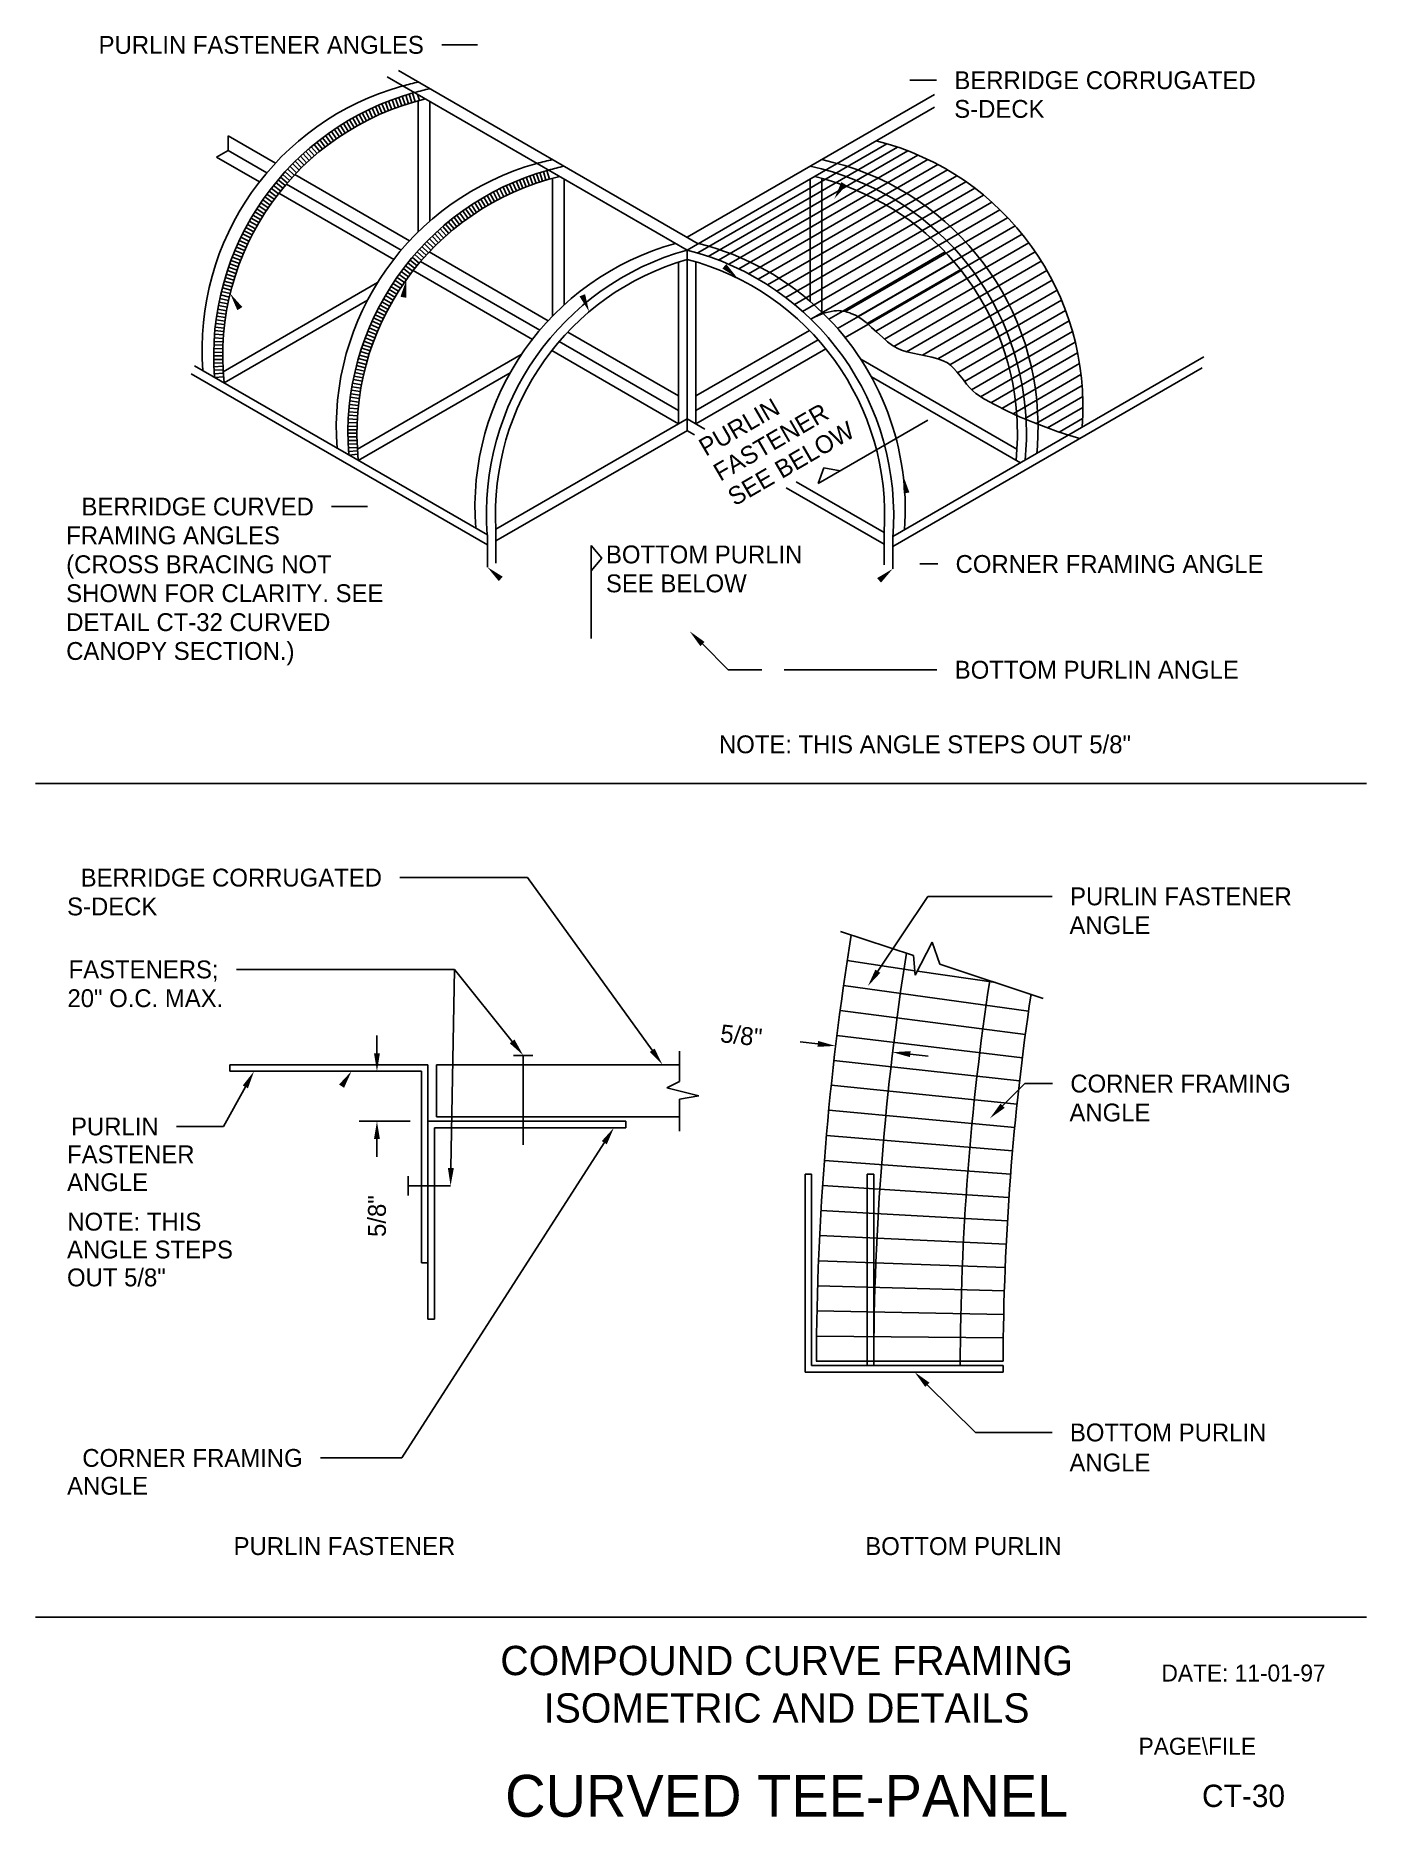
# Model space of a CAD drawing. Extents: x 1 to 15.9, y 0.5 to 20.5.
import ezdxf
from ezdxf.enums import TextEntityAlignment as Align

# ---------------------------------------------------------------- set-up
doc = ezdxf.new("R2010")
doc.units = 0
doc.header["$LTSCALE"] = 0.2
doc.linetypes.add('HIDDENX2', pattern=[0])
for name, color, linetype in [('BORDER', 7, 'CONTINUOUS'), ('CMP-FLSH', 7, 'CONTINUOUS'), ('DIM-TXT', 7, 'CONTINUOUS'), ('STRCTR', 7, 'CONTINUOUS')]:
    doc.layers.add(name, color=color, linetype=linetype)

msp = doc.modelspace()

# ---------------------------------------------------------------- linework, layer by layer
at = {"layer": 'BORDER', "color": 0, "linetype": 'CONTINUOUS'}
for p, q in [((0.982, 12.084), (15.88, 12.084)), ((15.88, 2.75), (0.982, 2.75))]:
    msp.add_line(p, q, dxfattribs=at)
at = {"layer": 'CMP-FLSH', "color": 0, "linetype": 'CONTINUOUS'}
for p, q in [((5.044, 19.657), (5.01, 19.752)), ((5.081, 19.67), (5.048, 19.765)), ((5.118, 19.682), (5.087, 19.778)), ((5.155, 19.694), (5.125, 19.79)), ((5.192, 19.706), (5.164, 19.802)), ((5.202, 19.813), (5.23, 19.717)), ((5.258, 19.797), (5.278, 19.73)), ((4.616, 19.466), (4.568, 19.554)), ((4.651, 19.484), (4.603, 19.573)), ((4.685, 19.502), (4.639, 19.592)), ((4.72, 19.52), (4.675, 19.61)), ((4.755, 19.537), (4.712, 19.628)), ((4.791, 19.554), (4.748, 19.645)), ((4.826, 19.57), (4.785, 19.662)), ((4.862, 19.586), (4.822, 19.678)), ((4.898, 19.601), (4.859, 19.694)), ((4.934, 19.616), (4.897, 19.709)), ((4.97, 19.63), (4.934, 19.724)), ((5.007, 19.644), (4.972, 19.738)), ((4.318, 19.279), (4.26, 19.361)), ((4.35, 19.301), (4.293, 19.384)), ((4.383, 19.324), (4.326, 19.407)), ((4.415, 19.345), (4.36, 19.429)), ((4.448, 19.366), (4.394, 19.451)), ((4.481, 19.387), (4.428, 19.473)), ((4.514, 19.407), (4.463, 19.494)), ((4.548, 19.427), (4.497, 19.514)), ((4.582, 19.447), (4.533, 19.534)), ((4.074, 19.084), (4.007, 19.16)), ((4.103, 19.11), (4.037, 19.186)), ((4.133, 19.135), (4.068, 19.213)), ((4.163, 19.16), (4.099, 19.238)), ((4.193, 19.185), (4.131, 19.264)), ((4.224, 19.209), (4.163, 19.289)), ((4.255, 19.233), (4.195, 19.313)), ((4.287, 19.256), (4.227, 19.337)), ((3.877, 18.894), (3.804, 18.963)), ((3.904, 18.922), (3.832, 18.992)), ((3.932, 18.95), (3.86, 19.021)), ((3.959, 18.978), (3.889, 19.049)), ((3.987, 19.005), (3.918, 19.078)), ((4.016, 19.032), (3.947, 19.105)), ((4.045, 19.058), (3.977, 19.133)), ((3.724, 18.717), (3.645, 18.78)), ((3.749, 18.747), (3.671, 18.811)), ((3.774, 18.777), (3.697, 18.842)), ((3.799, 18.807), (3.723, 18.873)), ((3.825, 18.836), (3.75, 18.903)), ((3.851, 18.865), (3.777, 18.933)), ((6.258, 18.669), (6.215, 18.76)), ((6.294, 18.686), (6.251, 18.777)), ((6.329, 18.702), (6.288, 18.794)), ((6.365, 18.718), (6.325, 18.81)), ((6.401, 18.733), (6.362, 18.826)), ((6.437, 18.748), (6.4, 18.841)), ((6.474, 18.762), (6.437, 18.856)), ((6.51, 18.776), (6.475, 18.87)), ((6.547, 18.789), (6.513, 18.884)), ((6.584, 18.802), (6.551, 18.897)), ((6.621, 18.815), (6.59, 18.91)), ((6.658, 18.826), (6.628, 18.923)), ((6.695, 18.838), (6.667, 18.934)), ((6.706, 18.946), (6.734, 18.849)), ((3.585, 18.528), (3.502, 18.584)), ((3.607, 18.56), (3.524, 18.618)), ((3.63, 18.592), (3.548, 18.651)), ((3.653, 18.624), (3.572, 18.683)), ((3.676, 18.655), (3.596, 18.716)), ((3.7, 18.686), (3.62, 18.748)), ((5.918, 18.477), (5.863, 18.561)), ((5.951, 18.498), (5.897, 18.583)), ((5.984, 18.519), (5.931, 18.605)), ((6.018, 18.54), (5.966, 18.626)), ((6.051, 18.559), (6.001, 18.646)), ((6.085, 18.579), (6.036, 18.666)), ((6.119, 18.598), (6.071, 18.686)), ((6.154, 18.616), (6.107, 18.705)), ((6.188, 18.634), (6.142, 18.724)), ((6.223, 18.652), (6.179, 18.742)), ((3.461, 18.329), (3.374, 18.378)), ((3.481, 18.363), (3.394, 18.413)), ((3.501, 18.396), (3.414, 18.448)), ((3.521, 18.43), (3.436, 18.483)), ((3.542, 18.463), (3.457, 18.517)), ((3.563, 18.495), (3.479, 18.551)), ((5.666, 18.293), (5.602, 18.371)), ((5.697, 18.317), (5.634, 18.396)), ((5.727, 18.341), (5.666, 18.421)), ((5.758, 18.365), (5.698, 18.445)), ((5.79, 18.388), (5.73, 18.469)), ((5.821, 18.411), (5.763, 18.493)), ((5.853, 18.434), (5.796, 18.516)), ((5.886, 18.456), (5.829, 18.539)), ((3.354, 18.12), (3.262, 18.163)), ((3.37, 18.156), (3.28, 18.2)), ((3.388, 18.191), (3.298, 18.236)), ((3.405, 18.226), (3.316, 18.272)), ((3.424, 18.26), (3.335, 18.308)), ((3.442, 18.295), (3.354, 18.343)), ((5.435, 18.082), (5.363, 18.153)), ((5.463, 18.11), (5.392, 18.182)), ((5.491, 18.137), (5.421, 18.21)), ((5.519, 18.164), (5.45, 18.238)), ((5.548, 18.191), (5.48, 18.265)), ((5.577, 18.217), (5.51, 18.292)), ((5.606, 18.242), (5.541, 18.319)), ((5.636, 18.268), (5.571, 18.345)), ((3.277, 17.941), (3.183, 17.977)), ((3.291, 17.977), (3.198, 18.015)), ((3.306, 18.013), (3.213, 18.052)), ((3.322, 18.049), (3.229, 18.089)), ((3.337, 18.085), (3.246, 18.126)), ((5.277, 17.909), (5.2, 17.974)), ((5.302, 17.939), (5.226, 18.005)), ((5.328, 17.968), (5.253, 18.035)), ((5.354, 17.997), (5.28, 18.065)), ((5.381, 18.026), (5.307, 18.095)), ((5.408, 18.054), (5.335, 18.124)), ((3.212, 17.756), (3.116, 17.787)), ((3.224, 17.794), (3.129, 17.825)), ((3.237, 17.831), (3.141, 17.863)), ((3.25, 17.868), (3.155, 17.902)), ((3.263, 17.904), (3.169, 17.939)), ((5.133, 17.724), (5.051, 17.783)), ((5.156, 17.756), (5.075, 17.816)), ((5.179, 17.787), (5.099, 17.848)), ((5.203, 17.818), (5.123, 17.88)), ((5.227, 17.849), (5.148, 17.912)), ((5.252, 17.879), (5.174, 17.943)), ((3.16, 17.568), (3.062, 17.592)), ((3.169, 17.606), (3.072, 17.631)), ((3.179, 17.644), (3.082, 17.67)), ((3.19, 17.682), (3.093, 17.709)), ((3.201, 17.719), (3.104, 17.748)), ((5.004, 17.528), (4.918, 17.58)), ((5.024, 17.562), (4.939, 17.615)), ((5.045, 17.595), (4.96, 17.649)), ((5.066, 17.628), (4.982, 17.683)), ((5.088, 17.66), (5.005, 17.717)), ((5.11, 17.692), (5.028, 17.75)), ((3.113, 17.338), (3.014, 17.354)), ((3.12, 17.377), (3.021, 17.394)), ((3.127, 17.415), (3.028, 17.434)), ((3.134, 17.454), (3.036, 17.474)), ((3.142, 17.492), (3.044, 17.513)), ((3.151, 17.53), (3.053, 17.553)), ((4.891, 17.323), (4.801, 17.368)), ((4.909, 17.358), (4.819, 17.404)), ((4.927, 17.392), (4.838, 17.44)), ((4.945, 17.427), (4.857, 17.475)), ((4.964, 17.461), (4.877, 17.511)), ((4.984, 17.495), (4.897, 17.546)), ((3.092, 17.183), (2.992, 17.194)), ((3.097, 17.222), (2.997, 17.234)), ((3.102, 17.261), (3.002, 17.274)), ((3.107, 17.3), (3.008, 17.314)), ((4.809, 17.145), (4.717, 17.184)), ((4.825, 17.181), (4.732, 17.222)), ((4.841, 17.217), (4.749, 17.258)), ((4.857, 17.253), (4.766, 17.295)), ((4.874, 17.288), (4.783, 17.332)), ((3.078, 16.989), (2.977, 16.993)), ((3.08, 17.028), (2.979, 17.033)), ((3.082, 17.067), (2.982, 17.073)), ((3.085, 17.106), (2.985, 17.114)), ((3.089, 17.145), (2.988, 17.154)), ((4.727, 16.926), (4.632, 16.957)), ((4.74, 16.963), (4.645, 16.996)), ((4.753, 17), (4.658, 17.034)), ((4.766, 17.036), (4.672, 17.072)), ((4.78, 17.073), (4.686, 17.109)), ((4.794, 17.109), (4.701, 17.147)), ((3.076, 16.91), (2.975, 16.912)), ((3.076, 16.871), (2.975, 16.872)), ((3.076, 16.832), (2.975, 16.831)), ((3.077, 16.95), (2.976, 16.952)), ((3.077, 16.793), (2.976, 16.791)), ((4.672, 16.738), (4.575, 16.763)), ((4.682, 16.776), (4.585, 16.802)), ((4.693, 16.814), (4.596, 16.841)), ((4.704, 16.851), (4.607, 16.88)), ((4.715, 16.889), (4.619, 16.919)), ((3.078, 16.754), (2.977, 16.75)), ((3.079, 16.715), (2.979, 16.71)), ((3.082, 16.676), (2.981, 16.67)), ((3.085, 16.637), (2.984, 16.629)), ((4.63, 16.548), (4.531, 16.566)), ((4.637, 16.586), (4.539, 16.606)), ((4.645, 16.624), (4.547, 16.645)), ((4.654, 16.662), (4.556, 16.685)), ((4.663, 16.7), (4.565, 16.724)), ((4.6, 16.354), (4.5, 16.367)), ((4.605, 16.393), (4.505, 16.407)), ((4.61, 16.432), (4.511, 16.447)), ((4.616, 16.471), (4.517, 16.487)), ((4.623, 16.509), (4.524, 16.526)), ((4.583, 16.16), (4.483, 16.165)), ((4.585, 16.199), (4.485, 16.206)), ((4.588, 16.238), (4.488, 16.246)), ((4.592, 16.277), (4.492, 16.286)), ((4.596, 16.316), (4.496, 16.326)), ((4.579, 16.043), (4.478, 16.044)), ((4.579, 16.004), (4.478, 16.004)), ((4.579, 15.964), (4.478, 15.963)), ((4.58, 16.082), (4.479, 16.085)), ((4.581, 16.121), (4.481, 16.125)), ((4.58, 15.925), (4.479, 15.923)), ((4.581, 15.886), (4.48, 15.882)), ((4.583, 15.847), (4.482, 15.842)), ((4.585, 15.808), (4.484, 15.802)), ((4.588, 15.769), (4.487, 15.761)), ((6.549, 9.04), (6.333, 9.04)), ((6.441, 9.04), (6.441, 8.037)), ((5.152, 7.687), (5.152, 7.471)), ((5.152, 7.579), (5.627, 7.579))]:
    msp.add_line(p, q, dxfattribs=at)
at = {"layer": 'DIM-TXT', "color": 0, "linetype": 'CONTINUOUS'}
for p, q in [((9.744, 15.441), (10.972, 16.151)), ((9.744, 15.441), (9.805, 15.619)), ((9.99, 15.584), (9.805, 15.619)), ((7.202, 13.708), (7.202, 14.749)), ((7.202, 14.749), (7.322, 14.608)), ((7.202, 14.466), (7.322, 14.608))]:
    msp.add_line(p, q, dxfattribs=at)
at = {"layer": 'DIM-TXT', "color": 0, "linetype": 'CONTINUOUS', "extrusion": (0, 0, -1)}
msp.add_solid([(-4.379, 8.714), (-4.518, 8.862), (-4.435, 8.677)], dxfattribs=at)
at = {"layer": 'STRCTR', "color": 0, "linetype": 'CONTINUOUS'}
for p, q in [((5.928, 20.353), (5.528, 20.353)), ((8.276, 18.055), (4.916, 19.995)), ((8.4, 18.127), (5.043, 20.065)), ((10.768, 19.957), (11.068, 19.957)), ((11.046, 19.799), (8.276, 18.199)), ((5.266, 19.724), (5.266, 18.26)), ((5.396, 19.718), (5.396, 18.38)), ((8.276, 18.055), (11.046, 19.655)), ((3.007, 19.097), (3.137, 19.171)), ((3.137, 19.334), (3.666, 19.028)), ((3.137, 19.171), (3.137, 19.334)), ((3.137, 19.171), (3.571, 18.921)), ((10.512, 19.245), (8.394, 18.023)), ((10.63, 19.208), (8.512, 17.985)), ((10.746, 19.166), (8.628, 17.943)), ((3.007, 19.097), (3.488, 18.819)), ((10.86, 19.119), (8.742, 17.897)), ((10.972, 19.068), (8.854, 17.845)), ((11.082, 19.012), (8.964, 17.79)), ((11.19, 18.952), (9.072, 17.729)), ((5.074, 18.053), (3.789, 18.795)), ((5.169, 18.16), (3.885, 18.902)), ((6.77, 18.856), (6.77, 17.316)), ((6.899, 18.85), (6.899, 17.441)), ((11.295, 18.888), (9.177, 17.665)), ((11.397, 18.819), (9.279, 17.597)), ((4.991, 17.951), (3.705, 18.693)), ((11.497, 18.747), (9.379, 17.524)), ((11.594, 18.67), (9.476, 17.447)), ((11.687, 18.59), (9.569, 17.367)), ((11.777, 18.506), (9.66, 17.283)), ((11.864, 18.418), (10.044, 17.367)), ((11.947, 18.327), (10.193, 17.314)), ((12.026, 18.232), (10.293, 17.232)), ((5.388, 18.034), (6.72, 17.265)), ((8.276, 16.035), (8.276, 18.055)), ((12.102, 18.135), (10.389, 17.146)), ((12.173, 18.034), (10.484, 17.059)), ((5.209, 17.826), (6.543, 17.055)), ((5.292, 17.927), (6.625, 17.157)), ((8.18, 16.11), (8.18, 17.921)), ((8.372, 16.11), (8.372, 17.921)), ((12.241, 17.931), (10.588, 16.977)), ((12.304, 17.825), (10.732, 16.918)), ((4.811, 17.692), (3.083, 16.694)), ((12.363, 17.717), (10.909, 16.878)), ((12.417, 17.606), (11.084, 16.836)), ((3.091, 16.568), (4.699, 17.496)), ((9.994, 17.358), (9.863, 17.283)), ((12.467, 17.494), (11.217, 16.772)), ((12.513, 17.379), (11.303, 16.681)), ((9.644, 17.156), (8.372, 16.422)), ((10.194, 17.311), (9.96, 17.176)), ((10.3, 17.223), (10.045, 17.076)), ((12.554, 17.263), (11.38, 16.585)), ((6.843, 17.031), (8.18, 16.26)), ((6.939, 17.138), (8.18, 16.422)), ((9.742, 17.051), (8.372, 16.26)), ((12.59, 17.145), (11.458, 16.492)), ((12.621, 17.025), (11.56, 16.413)), ((6.039, 14.866), (2.761, 16.758)), ((6.419, 16.885), (4.584, 15.825)), ((6.76, 16.93), (8.18, 16.11)), ((9.827, 16.95), (8.372, 16.11)), ((10.219, 16.835), (11.968, 15.825)), ((10.578, 14.848), (14.061, 16.859)), ((12.647, 16.905), (11.677, 16.345)), ((12.669, 16.784), (11.799, 16.282)), ((6.039, 14.756), (2.724, 16.67)), ((4.594, 15.7), (6.294, 16.682)), ((10.339, 16.635), (12.006, 15.672)), ((10.577, 14.738), (14.041, 16.737)), ((12.685, 16.661), (11.925, 16.222)), ((12.697, 16.539), (12.052, 16.166)), ((12.704, 16.416), (12.182, 16.114)), ((8.276, 16.166), (6.135, 14.93)), ((8.276, 16.166), (8.472, 16.052)), ((12.706, 16.292), (12.31, 16.064)), ((12.702, 16.169), (12.439, 16.017)), ((6.135, 14.799), (8.278, 16.036)), ((8.358, 15.987), (8.274, 16.036)), ((9.384, 15.395), (10.481, 14.762)), ((9.498, 15.46), (10.481, 14.893)), ((4.696, 15.184), (4.296, 15.184)), ((6.039, 14.866), (6.039, 14.506)), ((6.135, 14.93), (6.135, 14.551)), ((10.481, 14.893), (10.481, 14.533)), ((10.577, 14.833), (10.577, 14.487)), ((10.881, 14.541), (11.081, 14.541)), ((8.446, 13.646), (8.735, 13.357)), ((8.735, 13.357), (9.113, 13.357)), ((9.363, 13.357), (11.072, 13.357)), ((6.49, 11.03), (5.059, 11.03)), ((7.884, 9.097), (6.49, 11.03)), ((10.411, 9.981), (10.971, 10.82)), ((10.971, 10.82), (12.363, 10.82)), ((10.811, 10.156), (9.994, 10.425)), ((10.83, 9.937), (11.018, 10.307)), ((11.018, 10.307), (11.104, 10.06)), ((5.672, 10.002), (3.23, 10.002)), ((5.631, 7.779), (5.672, 10.002)), ((6.317, 9.196), (5.672, 10.002)), ((10.825, 9.988), (10.068, 10.1)), ((10.811, 10.156), (10.83, 9.937)), ((10.854, 9.983), (11.73, 9.854)), ((11.104, 10.06), (12.263, 9.678)), ((10.027, 9.821), (12.098, 9.534)), ((9.988, 9.543), (12.062, 9.274)), ((4.803, 9.062), (4.803, 9.262)), ((9.739, 9.168), (9.54, 9.19)), ((9.953, 9.264), (12.029, 9.014)), ((8.191, 9.085), (8.191, 8.748)), ((9.919, 8.984), (11.998, 8.754)), ((10.774, 9.053), (10.973, 9.031)), ((3.157, 8.934), (5.374, 8.934)), ((3.157, 8.934), (3.157, 8.862)), ((3.157, 8.862), (5.301, 8.862)), ((5.301, 8.862), (5.301, 6.718)), ((5.374, 8.934), (5.374, 6.718)), ((5.469, 8.934), (8.191, 8.934)), ((5.469, 8.934), (5.469, 8.352)), ((3.33, 8.687), (3.085, 8.244)), ((8.191, 8.748), (8.05, 8.678)), ((8.05, 8.678), (8.405, 8.585)), ((8.405, 8.585), (8.191, 8.55)), ((9.889, 8.705), (11.969, 8.494)), ((11.808, 8.476), (12.056, 8.724)), ((12.056, 8.724), (12.366, 8.724)), ((8.191, 8.55), (8.191, 8.19)), ((9.861, 8.425), (11.943, 8.233)), ((3.085, 8.244), (2.559, 8.244)), ((5.174, 8.303), (4.603, 8.303)), ((7.591, 8.303), (5.374, 8.303)), ((5.374, 8.303), (5.374, 6.086)), ((7.591, 8.23), (5.446, 8.23)), ((5.446, 8.23), (5.446, 6.086)), ((5.469, 8.352), (8.191, 8.352)), ((7.591, 8.303), (7.591, 8.23)), ((4.803, 8.103), (4.803, 7.903)), ((7.348, 8.062), (5.083, 4.533)), ((9.835, 8.144), (11.919, 7.972)), ((9.812, 7.864), (11.898, 7.71)), ((9.596, 7.71), (9.596, 5.494)), ((9.596, 7.71), (9.669, 7.71)), ((9.669, 7.71), (9.669, 5.566)), ((9.792, 7.583), (11.879, 7.449)), ((9.774, 7.303), (11.862, 7.187)), ((9.759, 7.022), (11.848, 6.926)), ((5.374, 6.718), (5.301, 6.718)), ((9.747, 6.741), (11.836, 6.664)), ((9.737, 6.459), (11.827, 6.402)), ((5.374, 6.086), (5.446, 6.086)), ((9.729, 6.178), (11.82, 6.14)), ((9.724, 5.897), (11.815, 5.878)), ((9.722, 5.615), (11.813, 5.615)), ((9.596, 5.494), (11.813, 5.494)), ((9.669, 5.566), (11.813, 5.566)), ((11.813, 5.494), (11.813, 5.566)), ((10.964, 5.353), (11.504, 4.818)), ((11.504, 4.818), (12.361, 4.818)), ((5.083, 4.533), (4.171, 4.533))]:
    msp.add_line(p, q, dxfattribs=at)
at = {"layer": 'STRCTR', "color": 0, "linetype": 'HIDDENX2'}
for p, q in [((9.653, 17.481), (9.653, 18.85)), ((9.783, 17.363), (9.783, 18.856)), ((11.164, 18.034), (9.994, 17.358)), ((11.26, 17.927), (10.194, 17.311)), ((11.344, 17.826), (10.3, 17.223)), ((10.291, 7.71), (10.291, 5.566)), ((10.291, 7.71), (10.364, 7.71)), ((10.364, 7.71), (10.364, 5.566))]:
    msp.add_line(p, q, dxfattribs=at)
at = {"layer": 'STRCTR', "color": 0, "linetype": 'CONTINUOUS'}
for points in [[(9.971, 17.378, 0), (9.948, 17.377, 0), (9.92, 17.374, 0), (9.889, 17.369, 0), (9.855, 17.361, 0), (9.819, 17.351, 0), (9.78, 17.338, 0), (9.741, 17.323, 0), (9.7, 17.304, 0), (9.66, 17.283, 0)], [(10.108, 17.347, 0), (10.096, 17.352, 0), (10.082, 17.357, 0), (10.066, 17.362, 0), (10.049, 17.366, 0), (10.032, 17.37, 0), (10.015, 17.373, 0), (9.999, 17.376, 0), (9.984, 17.377, 0), (9.971, 17.378, 0)], [(10.108, 17.347, 0), (10.162, 17.325, 0), (10.219, 17.289, 0), (10.279, 17.243, 0), (10.34, 17.19, 0), (10.401, 17.135, 0), (10.462, 17.08, 0), (10.52, 17.03, 0), (10.575, 16.987, 0), (10.626, 16.956, 0), (10.675, 16.936, 0), (10.735, 16.918, 0), (10.802, 16.902, 0), (10.873, 16.887, 0), (10.946, 16.871, 0), (11.017, 16.855, 0), (11.083, 16.838, 0), (11.141, 16.817, 0), (11.189, 16.794, 0), (11.223, 16.768, 0), (11.258, 16.733, 0), (11.295, 16.692, 0), (11.331, 16.648, 0), (11.368, 16.601, 0), (11.404, 16.556, 0), (11.44, 16.514, 0), (11.474, 16.478, 0), (11.507, 16.45, 0), (11.605, 16.387, 0), (11.723, 16.322, 0), (11.856, 16.255, 0), (11.998, 16.19, 0), (12.145, 16.128, 0), (12.291, 16.071, 0), (12.431, 16.021, 0), (12.56, 15.979, 0), (12.672, 15.947, 0)]]:
    msp.add_polyline3d(points, dxfattribs=at)
for centre, radius, start, end in [((5.907, 16.942), 3.062, 105.4463, 184.4641), ((6.037, 16.868), 3.062, 105.4463, 184.4642), ((6.037, 16.868), 2.961, 103.4961, 185.8118), ((9.644, 16.31), 3.062, 355.5359, 75.8311), ((7.41, 16.074), 3.062, 105.4463, 184.4642), ((7.54, 16), 3.062, 105.4463, 184.4641), ((7.54, 16), 2.961, 103.4961, 185.8118), ((8.962, 15.179), 3.062, 105.4464, 184.4642), ((9.091, 15.104), 3.062, 105.4464, 184.4642), ((7.526, 15.087), 3.062, 355.2526, 75.8312), ((9.091, 15.104), 2.961, 105.9734, 183.3795), ((7.526, 15.087), 2.961, 356.2429, 75.3272), ((7.655, 15.161), 3.062, 355.5359, 45.556), ((9.012, 16), 2.961, 354.1885, 3.9625), ((9.012, 16), 3.062, 354.4503, 2.9647), ((9.142, 16.074), 3.062, 354.45, 0.5701), ((40.351, 5.512), 30.629, 170.8432, 179.8062), ((40.351, 5.512), 29.018, 171.3508, 179.8931), ((40.351, 5.512), 28.538, 171.5133, 179.7921)]:
    msp.add_arc(centre, radius, start, end, dxfattribs=at)
at = {"layer": 'STRCTR', "color": 0, "linetype": 'HIDDENX2'}
for centre, radius, start, end in [((5.907, 16.942), 3.062, 102.0803, 105.4102), ((6.036, 16.868), 3.061, 102.0802, 105.4467), ((7.41, 16.075), 3.061, 102.0799, 105.4464), ((7.541, 15.995), 3.067, 102.0845, 105.4447), ((9.013, 16), 3.062, 2.9651, 77.9361), ((9.142, 16.074), 3.062, 0.5701, 77.9361), ((9.013, 16), 2.961, 3.9624, 76.504), ((7.655, 15.161), 3.062, 45.556, 75.8312), ((40.351, 5.512), 29.987, 171.0388, 179.8966)]:
    msp.add_arc(centre, radius, start, end, dxfattribs=at)
at = {"layer": 'STRCTR', "color": 0, "linetype": 'CONTINUOUS', "extrusion": (0, 0, -1)}
for points in [[(-10.059, 18.781), (-9.924, 18.63), (-10.003, 18.817)], [(-8.714, 17.898), (-8.841, 17.74), (-8.67, 17.849)], [(-3.24, 17.382), (-3.16, 17.568), (-3.296, 17.418)], [(-5.066, 17.533), (-5.133, 17.724), (-5.132, 17.521)], [(-7.133, 17.562), (-7.179, 17.365), (-7.071, 17.537)], [(-10.699, 15.33), (-10.694, 15.533), (-10.764, 15.342)], [(-6.167, 14.349), (-6.039, 14.506), (-6.211, 14.399)], [(-10.403, 14.383), (-10.577, 14.487), (-10.446, 14.332)]]:
    msp.add_solid(points, dxfattribs=at)
at = {"layer": 'STRCTR', "color": 0, "linetype": 'CONTINUOUS'}
for points in [[(8.423, 13.622), (8.47, 13.669), (8.305, 13.787)], [(10.438, 9.963), (10.383, 10), (10.299, 9.815)], [(6.343, 9.217), (6.29, 9.175), (6.441, 9.04)], [(9.742, 9.201), (9.735, 9.135), (9.937, 9.146)], [(4.77, 9.062), (4.836, 9.062), (4.803, 8.862)], [(7.911, 9.116), (7.857, 9.077), (8.001, 8.934)], [(10.778, 9.087), (10.77, 9.02), (10.575, 9.075)], [(3.359, 8.671), (3.301, 8.703), (3.427, 8.862)], [(11.831, 8.452), (11.784, 8.5), (11.666, 8.335)], [(4.77, 8.103), (4.836, 8.103), (4.803, 8.303)], [(7.32, 8.08), (7.376, 8.044), (7.456, 8.23)], [(5.664, 7.779), (5.597, 7.78), (5.627, 7.579)], [(10.941, 5.329), (10.988, 5.376), (10.822, 5.494)]]:
    msp.add_solid(points, dxfattribs=at)

# ---------------------------------------------------------------- texts
at = {"layer": 'BORDER', "color": 0, "linetype": 'CONTINUOUS'}
for s, height, p in [('DATE: 11-01-97', 0.1902, (14.505, 2.125)), ('CT-30', 0.25, (14.505, 0.75))]:
    msp.add_text(s, height=height, dxfattribs=at).set_placement(p, align=Align.MIDDLE)
msp.add_text('PAGE\\FILE', height=0.1902, dxfattribs=at).set_placement((13.33, 1.21))
at = {"layer": 'BORDER', "color": 0}
msp.add_text('CURVED TEE-PANEL', height=0.46875, dxfattribs=at).set_placement((9.39, 0.75), align=Align.MIDDLE)
at = {"layer": 'DIM-TXT', "color": 0, "linetype": 'CONTINUOUS'}
for s, p in [('NOTE: THIS', (1.336, 7.078)), ('PURLIN FASTENER', (3.198, 3.446)), ('BOTTOM PURLIN', (10.27, 3.446))]:
    msp.add_text(s, height=0.2, dxfattribs=at).set_placement(p)
at = {"layer": 'STRCTR', "color": 0, "linetype": 'CONTINUOUS'}
for s, p in [('PURLIN FASTENER ANGLES', (5.328, 20.353)), ('BERRIDGE CURVED', (4.096, 15.184)), ('BERRIDGE CORRUGATED', (4.859, 11.03)), ('FASTENERS;', (3.03, 10.002)), ('PURLIN', (2.359, 8.244)), ('CORNER FRAMING', (3.971, 4.533))]:
    msp.add_text(s, height=0.2, dxfattribs=at).set_placement(p, align=Align.MIDDLE_RIGHT)
for s, p in [('BERRIDGE CORRUGATED', (11.268, 19.957)), ('BOTTOM PURLIN', (12.561, 4.818))]:
    msp.add_text(s, height=0.2, rotation=360, dxfattribs=at).set_placement(p, align=Align.MIDDLE_LEFT)
for s, p in [('S-DECK', (11.266, 19.536)), ('FRAMING ANGLES', (1.324, 14.762)), ('(CROSS BRACING NOT', (1.324, 14.438)), ('BOTTOM PURLIN', (7.367, 14.548)), ('SEE BELOW', (7.367, 14.224)), ('SHOWN FOR CLARITY. SEE', (1.324, 14.114)), ('DETAIL CT-32 CURVED', (1.324, 13.79)), ('CANOPY SECTION.)', (1.324, 13.467)), ('NOTE: THIS ANGLE STEPS OUT 5/8"', (8.632, 12.422)), ('S-DECK', (1.334, 10.607)), ('ANGLE', (12.556, 10.397)), ('20" O.C. MAX.', (1.338, 9.58)), ('ANGLE', (12.556, 8.3)), ('FASTENER', (1.334, 7.832)), ('ANGLE', (1.334, 7.52)), ('ANGLE STEPS', (1.333, 6.766)), ('OUT 5/8"', (1.333, 6.454)), ('ANGLE', (12.556, 4.381)), ('ANGLE', (1.334, 4.121))]:
    msp.add_text(s, height=0.2, dxfattribs=at).set_placement(p)
for s, rotation, p in [('PURLIN', 30.176, (8.484, 15.741)), ('FASTENER', 30.176, (8.647, 15.461)), ('SEE BELOW', 30.176, (8.808, 15.184)), ('5/8"', 353.6842, (8.639, 9.189)), ('5/8"', 90, (4.903, 7.007))]:
    msp.add_text(s, height=0.2, rotation=rotation, dxfattribs=at).set_placement(p)
for s, p in [('CORNER FRAMING ANGLE', (11.281, 14.541)), ('BOTTOM PURLIN ANGLE', (11.272, 13.357)), ('PURLIN FASTENER', (12.563, 10.82)), ('CORNER FRAMING', (12.566, 8.724))]:
    msp.add_text(s, height=0.2, dxfattribs=at).set_placement(p, align=Align.MIDDLE_LEFT)
for s, p in [('COMPOUND CURVE FRAMING', (9.39, 2.101)), ('ISOMETRIC AND DETAILS', (9.39, 1.57))]:
    msp.add_text(s, height=0.32813, dxfattribs=at).set_placement(p, align=Align.CENTER)

doc.saveas('drawing.dxf')
